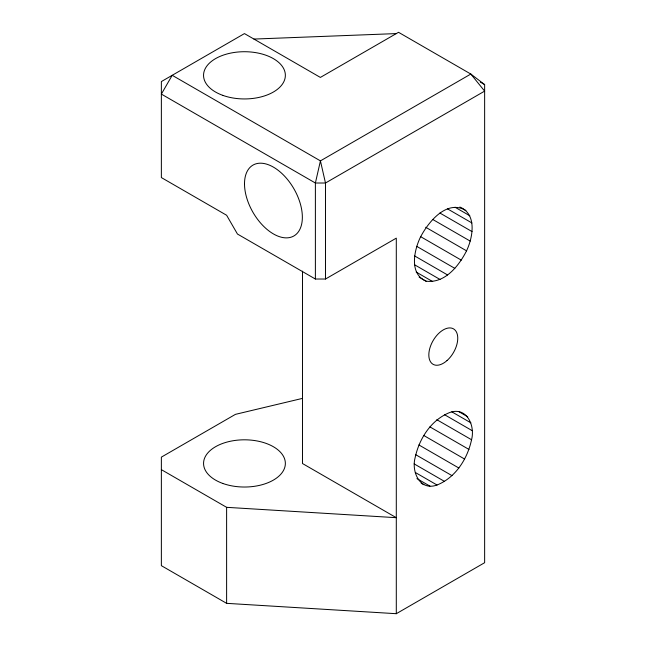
<?xml version="1.0" encoding="UTF-8"?>
<svg xmlns="http://www.w3.org/2000/svg" width="646" height="646" viewBox="0 0 646 646"><rect width="100%" height="100%" fill="white"/><g stroke="black" fill="none" stroke-linecap="round" stroke-linejoin="round"><path stroke-width="0.97" d="M471.548 439.748C475.319 425.722 466.775 406.253 449.6 412.568C431.011 420.005 419.133 438.828 415.087 457.836C411.324 471.863 419.868 491.331 437.035 485.017C455.624 477.588 467.502 458.757 471.548 439.748L436.809 419.69M465.928 210.539C446.685 198.847 427.733 222.604 420.037 237.97C413.916 251.173 409.265 274.033 426.094 281.18C444.949 283.602 458.878 265.861 466.549 250.834C472.961 237.276 477.144 214.222 459.847 207.027M396.297 613.7L484.637 562.698L484.637 84.594L470.829 74.048L398.525 32.3L320.376 77.423L244.454 33.592L161.363 81.566L161.363 177.577L226.617 215.255L237.462 234.038L315.385 279.024L325.479 279.024L396.297 238.14L396.297 613.7L226.617 603.34L161.363 565.662L161.363 457.126L235.443 414.352L301.852 398.534M253.951 39.067L396.297 33.592M161.363 469.65L226.617 507.328L396.297 517.688L302.481 463.521L302.481 271.159M480.309 82.09L484.637 84.594M455.05 207.237L469.812 215.764M447.573 208.9L471.895 222.943M439.894 213.027L472.032 231.583M432.852 219.527L470.207 241.095M425.722 227.263L466.549 250.834M420.473 236.565L461.301 260.136M416.613 246.296L454.832 268.365M414.57 255.897L447.573 274.954M414.837 264.925L440.031 279.468M416.194 272.063L432.699 281.591M419.149 277.166L426.094 281.18M459.04 411.768L467.728 416.783M451.804 411.817L470.91 422.847M444.416 414.635L472.218 430.68M429.873 426.869L468.964 449.43M423.8 435.501L464.627 459.072M418.883 444.941L458.838 468.011M415.515 454.582L451.998 475.642M414.159 463.893L444.561 481.448M415.321 472.484L437.035 485.017M416.912 478.605L429.945 486.123M421.16 483.184L423.768 484.686M325.479 279.024L325.479 183.012L320.432 160.878L172.207 75.299L161.363 94.09L315.385 183.012L325.479 183.012L484.637 91.118L470.829 74.048L320.432 160.878L315.385 183.012L315.385 279.024M226.617 507.328L226.617 603.34M447.04 360.549A20.454 11.806 -60 0 0 453.516 328.871A20.454 11.806 -60 0 0 429.324 350.326A20.454 11.806 -60 0 0 447.04 360.549M244.511 184.352A40.9 23.611 60 0 0 288.277 237.768A40.9 23.611 60 0 0 287.502 179.483A40.9 23.611 60 0 0 244.511 184.352M222.765 95.35A40.9 23.611 0 0 0 285.33 76.171A40.9 23.611 0 0 0 225.276 54.474A40.9 23.611 0 0 0 222.765 95.35M222.765 483.434A40.9 23.611 0 0 0 285.33 464.256A40.9 23.611 0 0 0 225.276 442.567A40.9 23.611 0 0 0 222.765 483.434"/></g></svg>
